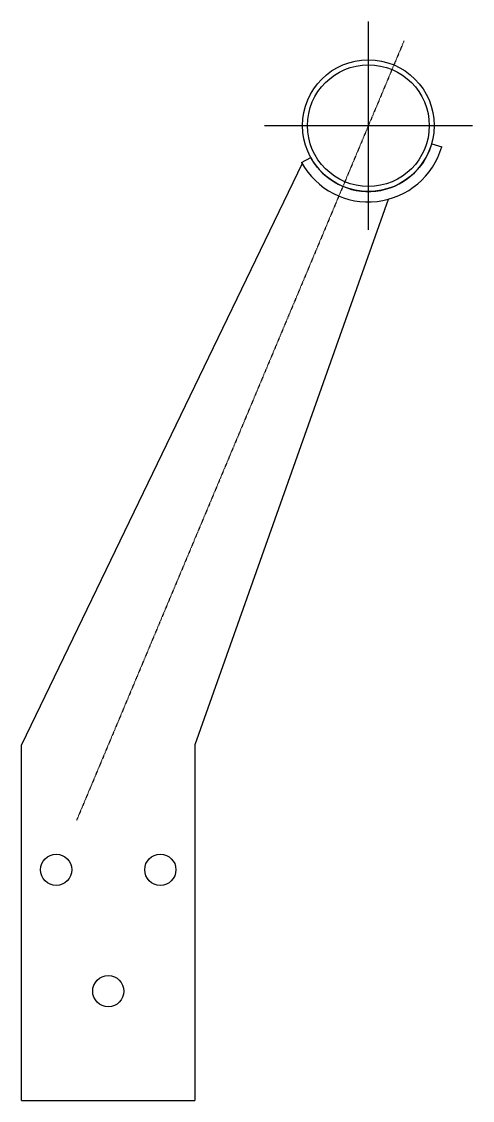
# Model space of a CAD drawing. Header units: millimetres. Extents: x -50 to 210, y -98 to 524.
import ezdxf

# ---------------------------------------------------------------- set-up
doc = ezdxf.new("R2010")
doc.units = ezdxf.units.MM
doc.linetypes.add('DASHDOT2', pattern=[0.5, 0.25, -0.125, 0, -0.125])

msp = doc.modelspace()

# ---------------------------------------------------------------- linework, layer by layer
at = {"linetype": 'Continuous'}
for p, q in [((150, 404), (150, 524)), ((90, 464), (210, 464)), ((186.53, 453.53), (192.3, 451.87)), ((111.77, 442.22), (-50, 107)), ((111.52, 442.67), (116.76, 445.58)), ((161.43, 421.51), (50, 107)), ((-50, -98), (-50, 107)), ((50, 107), (50, -98)), ((-50, -98), (50, -98))]:
    msp.add_line(p, q, dxfattribs=at)
at = {"linetype": 'DASHDOT2'}
msp.add_line((170.53, 512.86), (-18.32, 63.39), dxfattribs=at)
at = {"linetype": 'Continuous'}
for centre, radius in [((150, 464), 38), ((150, 464), 35.1), ((-30, 35), 9), ((30, 35), 9), ((0, -35), 9)]:
    msp.add_circle(centre, radius, dxfattribs=at)
for radius in [44, 38]:
    msp.add_arc((150, 464), radius, 209, 344, dxfattribs=at)

doc.saveas('drawing.dxf')
